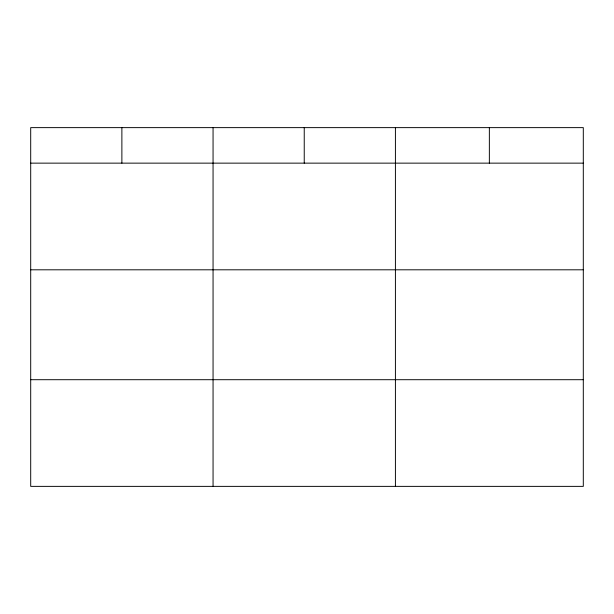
<?xml version="1.0" encoding="UTF-8"?>
<svg xmlns="http://www.w3.org/2000/svg" width="614" height="614" viewBox="0 0 614 614"><rect width="100%" height="100%" fill="white"/><g stroke="black" fill="none" stroke-linecap="round" stroke-linejoin="round"><path stroke-width="0.92" d="M583.3 269.807L583.3 127.628L30.7 127.628L30.7 486.372L583.3 486.372L583.3 269.807L30.7 269.807M30.7 163.14L583.3 163.14M30.7 379.705L583.3 379.705M489.358 127.628L489.358 163.14M395.416 127.628L395.416 486.372M304.237 127.628L304.237 163.14M213.058 127.628L213.058 486.372M121.879 127.628L121.879 163.14"/></g></svg>
